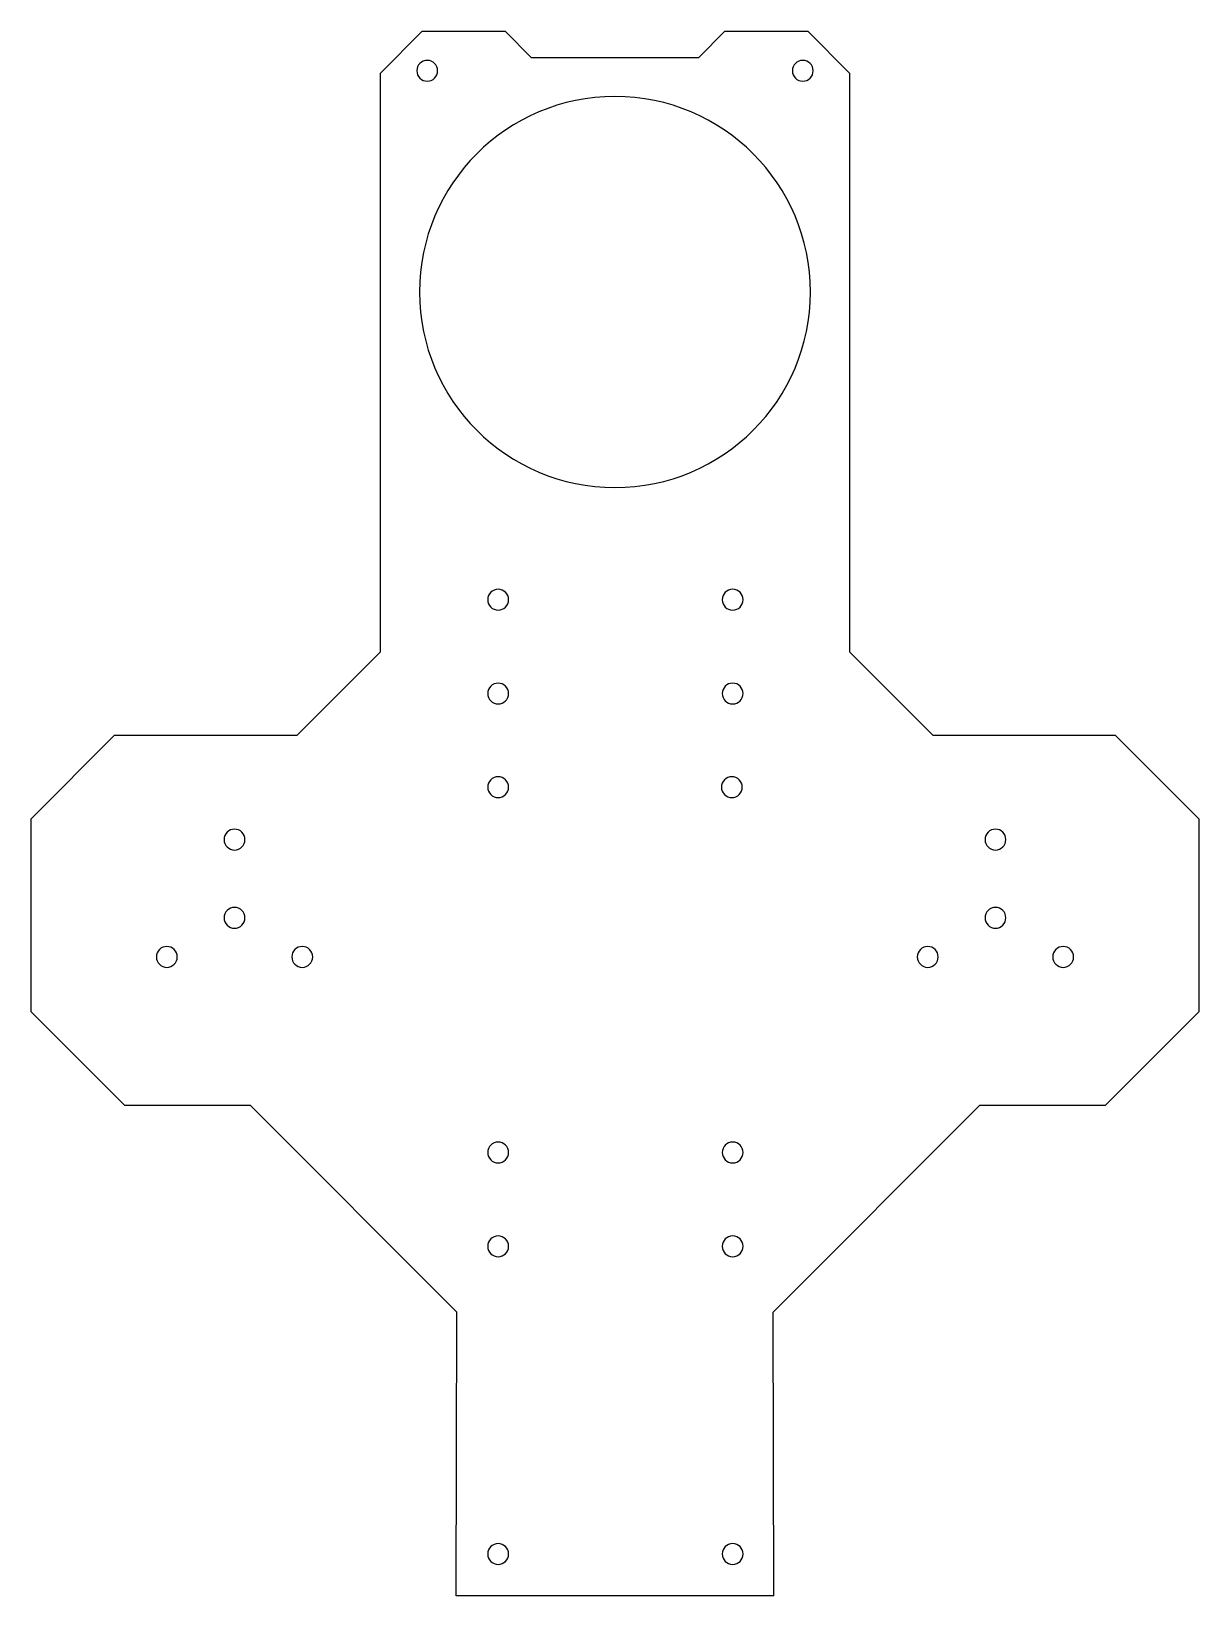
# Model space of a CAD drawing. Header units: millimetres. Extents: x -106 to 118, y -130 to 170.
import ezdxf

# ---------------------------------------------------------------- set-up
doc = ezdxf.new("R2010")
doc.units = ezdxf.units.MM
doc.layers.add('Top plate', color=7, linetype='Continuous')

msp = doc.modelspace()

# ---------------------------------------------------------------- linework, layer by layer
at = {"layer": 'Top plate', "extrusion": (6.12323e-17, 0, -1)}
for p, q in [((-31.48, 170, -42.52), (-39.48, 162, -42.52)), ((-31.48, 170, -42.52), (-15.53, 170, -42.52)), ((-10.53, 165, -42.52), (-15.53, 170, -42.52)), ((21.58, 165, -42.52), (26.58, 170, -42.52)), ((26.58, 170, -42.52), (42.52, 170, -42.52)), ((50.52, 162, -42.52), (42.52, 170, -42.52)), ((-10.53, 165, -42.52), (21.58, 165, -42.52)), ((-39.48, 51, -42.52), (-39.48, 162, -42.52)), ((50.52, 162, -42.52), (50.52, 51, -42.52)), ((-39.48, 51, -42.52), (-55.48, 35, -42.52)), ((66.52, 35, -42.52), (50.52, 51, -42.52)), ((-90.48, 35, -42.52), (-106.48, 19, -42.52)), ((-90.48, 35, -42.52), (-55.48, 35, -42.52)), ((66.52, 35, -42.52), (101.52, 35, -42.52)), ((101.52, 35, -42.52), (117.52, 19, -42.52)), ((-106.48, -18.03, -42.52), (-106.48, 19, -42.52)), ((117.52, 19, -42.52), (117.52, -18.03, -42.52)), ((-106.48, -18.03, -42.52), (-88.5, -36, -42.52)), ((117.52, -18.03, -42.52), (99.55, -36, -42.52)), ((-64.39, -36, -42.52), (-88.5, -36, -42.52)), ((75.44, -36, -42.52), (35.89, -75.65, -42.52)), ((99.55, -36, -42.52), (75.44, -36, -42.52)), ((-64.39, -36, -42.52), (-24.84, -75.65, -42.52)), ((-24.98, -130, -42.52), (-24.84, -75.65, -42.52)), ((36.02, -130, -42.52), (35.89, -75.65, -42.52)), ((36.02, -130, -42.52), (-24.98, -130, -42.52))]:
    msp.add_line(p, q, dxfattribs=at)
for centre, radius in [((30.5, 162.43, 42.52), 2), ((-41.55, 162.43, 42.52), 2), ((-5.52, 120, 42.52), 37.5), ((16.9, 61, 42.52), 2), ((-28.1, 61, 42.52), 2), ((16.9, 43, 42.52), 2), ((-28.1, 43, 42.52), 2), ((16.9, 25.05, 42.52), 2), ((-27.95, 25.05, 42.52), 2), ((67.48, 15, 42.52), 2), ((-78.52, 15, 42.52), 2), ((67.48, 0, 42.52), 2), ((-78.52, 0, 42.52), 2), ((80.47, -7.5, 42.52), 2), ((54.48, -7.5, 42.52), 2), ((-65.53, -7.5, 42.52), 2), ((-91.52, -7.5, 42.52), 2), ((16.9, -45, 42.52), 2), ((-28.1, -45, 42.52), 2), ((16.9, -63, 42.52), 2), ((-28.1, -63, 42.52), 2), ((16.9, -122, 42.52), 2), ((-28.1, -122, 42.52), 2)]:
    msp.add_circle(centre, radius, dxfattribs=at)

doc.saveas('drawing.dxf')
